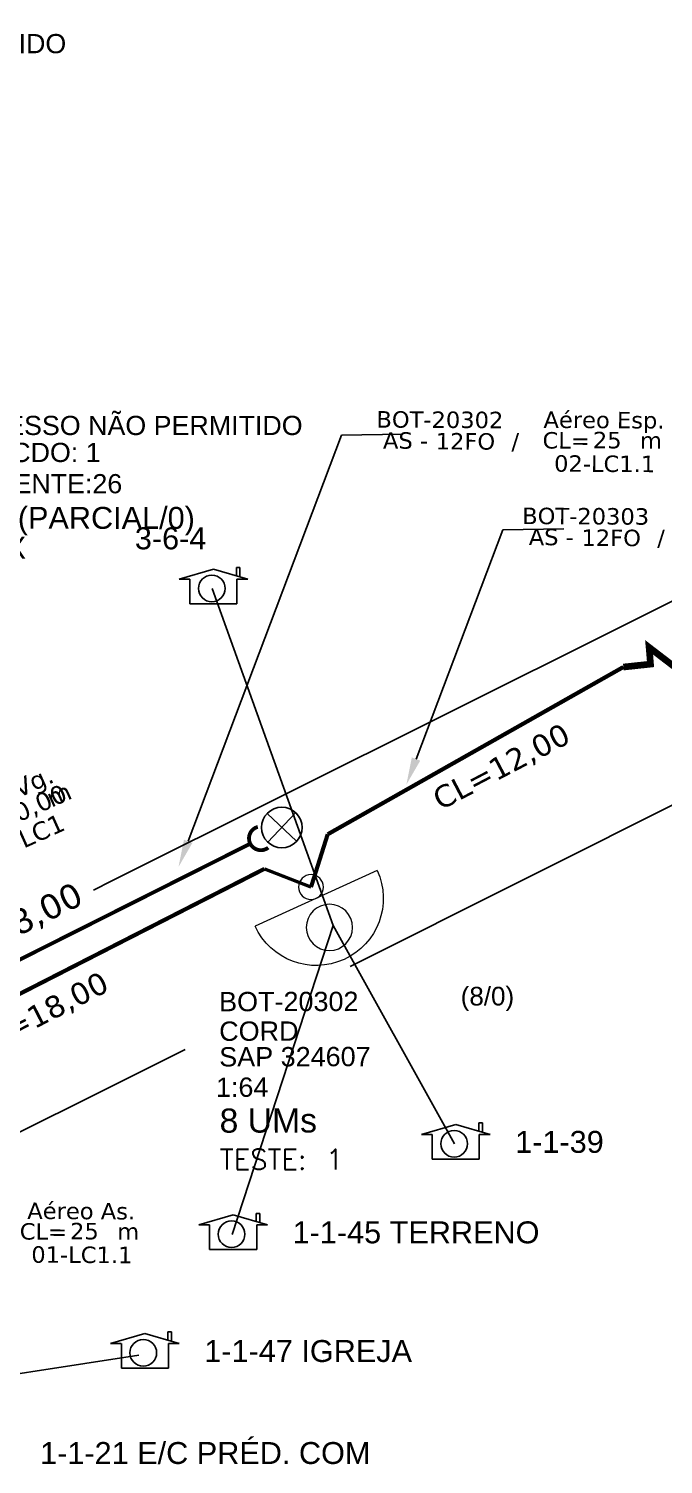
# Model space of a CAD drawing. Header units: inches. Extents: x 26685 to 27287, y 293461 to 293983.
# Drawn here: x 27035.7 to 27058.8, y 293753.1 to 293805.5 of the extents above; entities that cross this region are included whole.
import ezdxf
from ezdxf import colors
from ezdxf.entities.mleader import LeaderData, LeaderLine
from ezdxf.enums import TextEntityAlignment as Align
from ezdxf.math import Vec2, Vec3

# ---------------------------------------------------------------- set-up
doc = ezdxf.new("R2010")
doc.units = ezdxf.units.IN
doc.header["$MEASUREMENT"] = 0
for name, color, linetype in [('10_4-POSTES', 1, 'Continuous'), ('CAP_A_INSTALAR', 1, 'Continuous'), ('CELULAS_GPON', 7, 'Continuous'), ('DROP DE CLIENTE', 140, 'Continuous'), ('label_cabos', 7, 'Continuous'), ('MEIO FIO', 251, 'Continuous'), ('Subida Lateral', 5, 'Continuous'), ('surveys', 7, 'Continuous'), ('surveys legendas', 7, 'Continuous')]:
    doc.layers.add(name, color=color, linetype=linetype)
for name, color, linetype, lineweight in [("20.0-LEGENDA DOS CDO'S", 1, 'Continuous', 0), ('20.1-CDO_INTERIOR', 1, 'Continuous', 0), ('20.2-CDO_POSTE', 1, 'Continuous', 5), ('20.6-CORDOALHA_SUPORTE', 7, 'Continuous', 25)]:
    doc.layers.add(name, color=color, linetype=linetype, lineweight=lineweight)
doc.styles.add('ARIAL', font='arial.ttf')
doc.styles.add('DIGICADE', font='arial.ttf')
doc.styles.add('ROMANS', font='ROMANS.SHX', dxfattribs={"height": 2.5})
doc.styles.add('siredit', font='verdana.ttf')
doc.styles.get("Standard").update_dxf_attribs({"font": 'arial.ttf'})
doc.linetypes.add('FENCELINE1', pattern='A,0.25,-0.1,[133,ltypeshp.shx,S=0.1,R=0,X=-0.1,Y=0],-0.1,1', length=1.45)

# ---------------------------------------------------------------- blocks, each defined once
blk = doc.blocks.new('SURVEY_SURVEY')
for p, q in [((0.00000036, 0.00001493), (-0.00000355, 0.00001379)), ((0.00000036, 0.00001493), (0.00000427, 0.00001379)), ((0.00000298, 0.0000151), (0.00000339, 0.0000151)), ((0.00000298, 0.00001418), (0.00000298, 0.0000151)), ((0.00000339, 0.0000151), (0.00000339, 0.00001406)), ((-0.00000355, 0.00001379), (-0.00000233, 0.00001379)), ((-0.00000232, 0.00001098), (-0.00000232, 0.00001378)), ((0.00000427, 0.00001379), (0.00000304, 0.00001379)), ((0.00000304, 0.00001379), (0.00000304, 0.00001098)), ((0.00000304, 0.00001098), (-0.00000232, 0.00001098))]:
    blk.add_line(p, q)
at = {"layer": 'DROP DE CLIENTE'}
blk.add_circle((0.00000018, 0.00001272), 0.00000152, dxfattribs=at)
blk = doc.blocks.new('POLE_POLE')
at = {"color": 1}
for p, q in [((-0.00000178, 0.00000566), (0.00000138, 0.0000027)), ((0.00000128, 0.00000576), (-0.00000168, 0.0000026))]:
    blk.add_line(p, q, dxfattribs=at)
blk.add_circle((-0.0000002, 0.00000418), 0.00000217, dxfattribs=at)
blk = doc.blocks.new('*U7')
at = {"color": 0}
blk.add_line((2.145, -0.582), (-2.104, -0.684), dxfattribs=at)
for centre, radius in [((-0.004, 0.376), 0.733), ((0.03, -1.026), 0.393)]:
    blk.add_circle(centre, radius, dxfattribs=at)
blk.add_arc((0.02, -0.633), 2.125, 1.3782, 181.3782, dxfattribs=at)
blk = doc.blocks.new('CDOI_CT_DRT')
at = {"layer": '20.1-CDO_INTERIOR', "color": 8, "lineweight": 18}
blk.add_lwpolyline([(2.126, -2.126), (2.128, 2.124), (0.003, 2.125), (0.001, -2.125)], close=True, dxfattribs=at)
blk.add_circle((1.064, -0.001), 0.68, dxfattribs=at)
blk.add_arc((0.002, 0), 2.125, 269.9724, 89.9724, dxfattribs=at)
at = {"layer": "20.0-LEGENDA DOS CDO'S", "color": 8, "style": 'ARIAL'}
for tag, p in [('CDO_N', (2.611, 2.691)), ('SURVEY', (2.613, 1.6)), ('SAP', (2.61, 0.614)), ('1:XX', (2.604, -1.079)), ('UMS', (2.603, -2.093))]:
    blk.add_attdef(tag, p, '', height=0.8, rotation=359.9724, dxfattribs=at)
blk.add_attdef('FIBRAS_UTILIZADAS', text='', height=0.8, rotation=359.9724, dxfattribs=at).set_placement((10.323, 2.687), align=Align.CENTER)
blk = doc.blocks.new('Inst CDOE-8 CAIXA DIST OPT CDOE 48F_8D C_SPL OPTAP')
at = {"layer": "20.0-LEGENDA DOS CDO'S", "color": 0}
for tag, p, style, flags in [('ID_ATIVIDADE', (0.12, 6.472), 'ARIAL', 3), ('FATOR', (7.921, 6.472), 'ARIAL', 1), ('QTDE', (0.235, -0.97), 'DIGICADE', 3)]:
    blk.add_attdef(tag, p, '', height=0.8, rotation=0.11799, dxfattribs=dict(at, style=style, flags=flags))
at = {"layer": "20.0-LEGENDA DOS CDO'S", "color": 0, "style": 'ARIAL'}
for tag, p, height in [('FID', (0.12, 5.248), 0.8), ('CORDOALHA', (0.122, 4.023), 0.8), ('SAP', (0.124, 2.961), 0.8), ('1:XX', (-0.012, 1.7), 0.8), ('UMS', (0.141, 0.217), 1)]:
    blk.add_attdef(tag, p, '', height=height, rotation=0.11799, dxfattribs=at)
blk.add_attdef('FIBRAS_UTILIZADAS', text='', height=0.8, rotation=0.11799, dxfattribs=at).set_placement((13.479, 5.263), align=Align.CENTER)
blk = doc.blocks.new('Teste  FTTH')
at = {"color": 0, "lineweight": 0, "style": 'ROMANS'}
for tag, p in [('TESTE', (-2.302, -0.29)), ('QTDE', (0.212, -0.29))]:
    blk.add_attdef(tag, p, '', height=0.48, dxfattribs=at)
for tag, p, flags in [('FID', (-2.227, -1.253), 1), ('FATOR', (-2.227, -2.028), 3), ('ID_ATIVIDADE', (-2.227, -2.716), 3)]:
    blk.add_attdef(tag, p, '', height=0.48, dxfattribs=dict(at, flags=flags))
blk = doc.blocks.new('*U92')
at = {"layer": '20.6-CORDOALHA_SUPORTE'}
blk.add_lwpolyline([(-20.841, -0.377, 0.139, 0.139, 1.175511), (-20.831, 0.471, 0.139, 0.139, 0)], format="xyseb", dxfattribs=at)
at = {"layer": '20.6-CORDOALHA_SUPORTE', "const_width": 0.139}
blk.add_lwpolyline([(-3.021, 0.467, 1.231752), (-3.021, -0.379)], format="xyb", dxfattribs=at)
blk.add_lwpolyline([(-20.299, 0.041), (-3.542, 0.044)], dxfattribs=at)
at = {"layer": '20.6-CORDOALHA_SUPORTE', "color": 0, "lineweight": 0, "style": 'ROMANS'}
blk.add_attdef('LANCE', text='', height=1, dxfattribs=at).set_placement((-0.538, -2.215), align=Align.RIGHT)
at = {"layer": '20.6-CORDOALHA_SUPORTE', "color": 0, "style": 'siredit'}
blk.add_attdef('QTDE', (-0.538, -2.215), '', height=1, rotation=359.69, dxfattribs=at)
at = {"layer": '20.6-CORDOALHA_SUPORTE', "color": 0, "lineweight": 0, "style": 'ROMANS'}
for tag, p, flags in [('FATOR', (-5.196, -4.442), 3), ('ID_ATIVIDADE', (-5.201, -6.669), 3), ('FID', (-5.201, -8.896), 1)]:
    blk.add_attdef(tag, p, '', height=1, dxfattribs=dict(at, flags=flags))
blk = doc.blocks.new('Inst CB DT VG CFOA-SM-AS-80-TS-36')
at = {"layer": 'label_cabos', "color": 0, "style": 'siredit'}
for tag, flags, p in [('ID_ATIVIDADE', 3, (1.314, 2.672)), ('FATOR', 1, (11.56, 2.551))]:
    blk.add_attdef(tag, text='', height=1, rotation=359.69001, dxfattribs=dict(at, flags=flags)).set_placement(p, align=Align.MIDDLE_CENTER)
for tag, p in [('DESTINO_CABO', (3.131, 1.262)), ('TIPO_CABO', (13.108, 1.245)), ('TIPO_CABO', (1.762, -0.005)), ('CABO', (4.686, -0.052)), ('/', (7.714, -0.052)), ('LANCE', (10.909, 0.002)), ('UND', (15.964, 0.002)), ('FID', (13.148, -1.414))]:
    blk.add_attdef(tag, text='', height=1, rotation=359.69001, dxfattribs=at).set_placement(p, align=Align.MIDDLE_CENTER)
blk.add_attdef('QTDE', (12.429, -0.475), '', height=1, rotation=359.69001, dxfattribs=at)
blk = doc.blocks.new('Inst CB AS CFOA-SM-AS-120-S-12 A')
at = {"layer": 'label_cabos', "color": 0, "style": 'siredit'}
for tag, flags, p in [('ID_ATIVIDADE', 3, (1.314, 2.672)), ('FATOR', 1, (11.56, 2.551))]:
    blk.add_attdef(tag, text='', height=1, rotation=359.69001, dxfattribs=dict(at, flags=flags)).set_placement(p, align=Align.MIDDLE_CENTER)
for tag, p in [('DESTINO_CABO', (3.131, 1.262)), ('TIPO_CABO', (13.108, 1.245)), ('TIPO_CABO', (1.262, -0.005)), ('CABO', (4.686, -0.052)), ('/', (7.714, -0.052)), ('LANCE', (10.809, 0.002)), ('UND', (15.964, 0.002)), ('FID', (13.148, -1.414))]:
    blk.add_attdef(tag, text='', height=1, rotation=359.69001, dxfattribs=at).set_placement(p, align=Align.MIDDLE_CENTER)
blk.add_attdef('QTDE', (12.429, -0.475), '', height=1, rotation=359.69001, dxfattribs=at)
blk = doc.blocks.new('Inst CB ESP CFOA-SM-AS-120-S-12 A')
at = {"layer": 'label_cabos', "color": 0, "style": 'siredit'}
for tag, flags, p in [('ID_ATIVIDADE', 3, (1.314, 2.672)), ('FATOR', 1, (11.56, 2.551))]:
    blk.add_attdef(tag, text='', height=1, rotation=359.69001, dxfattribs=dict(at, flags=flags)).set_placement(p, align=Align.MIDDLE_CENTER)
for tag, p in [('DESTINO_CABO', (3.131, 1.262)), ('TIPO_CABO', (13.108, 1.245)), ('TIPO_CABO', (1.262, -0.005)), ('CABO', (4.686, -0.052)), ('/', (7.714, -0.052)), ('LANCE', (10.809, 0.002)), ('UND', (15.964, 0.002)), ('FID', (13.148, -1.414))]:
    blk.add_attdef(tag, text='', height=1, rotation=359.69001, dxfattribs=at).set_placement(p, align=Align.MIDDLE_CENTER)
blk.add_attdef('QTDE', (12.429, -0.475), '', height=1, rotation=359.69001, dxfattribs=at)

msp = doc.modelspace()

# ---------------------------------------------------------------- linework, layer by layer
at = {"layer": 'CAP_A_INSTALAR', "linetype": 'FENCELINE1', "ltscale": 3}
for points, const_width in [([(27046.604, 293776.117), (27057.387, 293782.217)], 0.15), ([(27045.996, 293774.192), (27046.604, 293776.117)], 0.15), ([(27015.321, 293756.392), (27028.193, 293766.627), (27044.295, 293774.856)], 0.15), ([(27044.295, 293774.856), (27045.996, 293774.192)], 0.12)]:
    msp.add_lwpolyline(points, dxfattribs=dict(at, const_width=const_width))
at = {"layer": 'DROP DE CLIENTE'}
for points in [[(27046.806, 293772.794), (27042.395, 293785.079)], [(27043.116, 293761.525), (27046.806, 293772.794)], [(27046.806, 293772.794), (27051.234, 293764.825)], [(27015.598, 293753.404), (27039.715, 293757.123)]]:
    msp.add_lwpolyline(points, dxfattribs=at)
at = {"layer": 'MEIO FIO'}
for points in [[(27038.729, 293774.418), (27063.41, 293786.74)], [(27066.327, 293780.768), (27047.427, 293771.29)], [(27038.062, 293774.085), (27038.729, 293774.418)], [(27041.403, 293768.268), (27039.579, 293767.354), (27028.122, 293761.645), (27023.067, 293759.18), (27018.437, 293756.645), (27017.391, 293755.861)]]:
    msp.add_lwpolyline(points, dxfattribs=at)
at = {"layer": 'Subida Lateral', "color": 5, "const_width": 0.244}
msp.add_lwpolyline([(27057.387, 293782.217), (27058.378, 293782.324), (27058.326, 293782.936), (27059.69, 293781.89), (27059.619, 293782.486), (27060.524, 293782.564)], dxfattribs=at)

# ---------------------------------------------------------------- block references
at = {"color": 0, "lineweight": 0}
ref = msp.add_blockref('Inst CB ESP CFOA-SM-AS-120-S-12 A', (27048.816, 293790.483), dxfattribs=dict(at, xscale=0.6, yscale=0.6, zscale=0.6))
ref.add_attrib('DESTINO_CABO', 'BOT-20302', dxfattribs={"layer": 'label_cabos', "color": 0, "height": 0.6, "rotation": 359.69, "style": 'siredit'}).set_placement((27050.695, 293791.24), align=Align.MIDDLE_CENTER)
ref.add_attrib('CABO', '12FO', dxfattribs={"layer": 'label_cabos', "color": 0, "height": 0.6, "rotation": 359.69, "style": 'siredit'}).set_placement((27051.628, 293790.451), align=Align.MIDDLE_CENTER)
ref.add_attrib('TIPO_CABO', 'Aéreo Esp.', dxfattribs={"layer": 'label_cabos', "color": 0, "height": 0.6, "rotation": 359.69, "style": 'siredit'}).set_placement((27056.681, 293791.229), align=Align.MIDDLE_CENTER)
ref.add_attrib('/', '/', dxfattribs={"layer": 'label_cabos', "color": 0, "height": 0.6, "rotation": 359.69, "style": 'siredit'}).set_placement((27053.445, 293790.451), align=Align.MIDDLE_CENTER)
ref.add_attrib('TIPO_CABO', 'AS - ', dxfattribs={"layer": 'label_cabos', "color": 0, "height": 0.6, "rotation": 359.69, "style": 'siredit'}).set_placement((27049.574, 293790.48), align=Align.MIDDLE_CENTER)
ref.add_attrib('FID', '02-LC1.1', dxfattribs={"layer": 'label_cabos', "color": 0, "height": 0.6, "rotation": 359.69, "style": 'siredit'}).set_placement((27056.705, 293789.634), align=Align.MIDDLE_CENTER)
ref.add_attrib('LANCE', 'CL=', dxfattribs={"layer": 'label_cabos', "color": 0, "height": 0.6, "rotation": 359.69, "style": 'siredit'}).set_placement((27055.302, 293790.484), align=Align.MIDDLE_CENTER)
ref.add_attrib('QTDE', '25', (27056.274, 293790.198), dxfattribs={"layer": 'label_cabos', "color": 0, "height": 0.6, "rotation": 359.69, "style": 'siredit'})
ref.add_attrib('UND', 'm', dxfattribs={"layer": 'label_cabos', "color": 0, "height": 0.6, "rotation": 359.69, "style": 'siredit'}).set_placement((27058.395, 293790.484), align=Align.MIDDLE_CENTER)
ref = msp.add_blockref('Inst CB AS CFOA-SM-AS-120-S-12 A', (27054.133, 293786.962), dxfattribs=dict(at, xscale=0.6, yscale=0.6, zscale=0.6))
ref.add_attrib('DESTINO_CABO', 'BOT-20303', dxfattribs={"layer": 'label_cabos', "color": 0, "height": 0.6, "rotation": 359.69, "style": 'siredit'}).set_placement((27056.012, 293787.72), align=Align.MIDDLE_CENTER)
ref.add_attrib('CABO', '12FO', dxfattribs={"layer": 'label_cabos', "color": 0, "height": 0.6, "rotation": 359.69, "style": 'siredit'}).set_placement((27056.944, 293786.931), align=Align.MIDDLE_CENTER)
ref.add_attrib('TIPO_CABO', 'Aéreo As.', dxfattribs={"layer": 'label_cabos', "color": 0, "height": 0.6, "rotation": 359.69, "style": 'siredit'}).set_placement((27061.998, 293787.709), align=Align.MIDDLE_CENTER)
ref.add_attrib('/', '/', dxfattribs={"layer": 'label_cabos', "color": 0, "height": 0.6, "rotation": 359.69, "style": 'siredit'}).set_placement((27058.761, 293786.931), align=Align.MIDDLE_CENTER)
ref.add_attrib('TIPO_CABO', 'AS - ', dxfattribs={"layer": 'label_cabos', "color": 0, "height": 0.6, "rotation": 359.69, "style": 'siredit'}).set_placement((27054.89, 293786.96), align=Align.MIDDLE_CENTER)
ref.add_attrib('FID', '01-LC1.1.1', dxfattribs={"layer": 'label_cabos', "color": 0, "height": 0.6, "rotation": 359.69, "style": 'siredit'}).set_placement((27062.022, 293786.114), align=Align.MIDDLE_CENTER)
ref.add_attrib('LANCE', 'CL=', dxfattribs={"layer": 'label_cabos', "color": 0, "height": 0.6, "rotation": 359.69, "style": 'siredit'}).set_placement((27060.618, 293786.963), align=Align.MIDDLE_CENTER)
ref.add_attrib('QTDE', '20', (27061.59, 293786.678), dxfattribs={"layer": 'label_cabos', "color": 0, "height": 0.6, "rotation": 359.69, "style": 'siredit'})
ref.add_attrib('UND', 'm', dxfattribs={"layer": 'label_cabos', "color": 0, "height": 0.6, "rotation": 359.69, "style": 'siredit'}).set_placement((27063.711, 293786.963), align=Align.MIDDLE_CENTER)
ref = msp.add_blockref('Inst CB AS CFOA-SM-AS-120-S-12 A', (27029.75, 293761.631), dxfattribs=dict(at, xscale=0.6, yscale=0.6, zscale=0.6))
ref.add_attrib('DESTINO_CABO', 'BOT-20302', dxfattribs={"layer": 'label_cabos', "color": 0, "height": 0.6, "rotation": 359.69, "style": 'siredit'}).set_placement((27031.629, 293762.388), align=Align.MIDDLE_CENTER)
ref.add_attrib('CABO', '12FO', dxfattribs={"layer": 'label_cabos', "color": 0, "height": 0.6, "rotation": 359.69, "style": 'siredit'}).set_placement((27032.561, 293761.6), align=Align.MIDDLE_CENTER)
ref.add_attrib('TIPO_CABO', 'Aéreo As.', dxfattribs={"layer": 'label_cabos', "color": 0, "height": 0.6, "rotation": 359.69, "style": 'siredit'}).set_placement((27037.615, 293762.378), align=Align.MIDDLE_CENTER)
ref.add_attrib('/', '/', dxfattribs={"layer": 'label_cabos', "color": 0, "height": 0.6, "rotation": 359.69, "style": 'siredit'}).set_placement((27034.378, 293761.6), align=Align.MIDDLE_CENTER)
ref.add_attrib('TIPO_CABO', 'AS - ', dxfattribs={"layer": 'label_cabos', "color": 0, "height": 0.6, "rotation": 359.69, "style": 'siredit'}).set_placement((27030.507, 293761.628), align=Align.MIDDLE_CENTER)
ref.add_attrib('FID', '01-LC1.1', dxfattribs={"layer": 'label_cabos', "color": 0, "height": 0.6, "rotation": 359.69, "style": 'siredit'}).set_placement((27037.639, 293760.782), align=Align.MIDDLE_CENTER)
ref.add_attrib('LANCE', 'CL=', dxfattribs={"layer": 'label_cabos', "color": 0, "height": 0.6, "rotation": 359.69, "style": 'siredit'}).set_placement((27036.235, 293761.632), align=Align.MIDDLE_CENTER)
ref.add_attrib('QTDE', '25', (27037.207, 293761.346), dxfattribs={"layer": 'label_cabos', "color": 0, "height": 0.6, "rotation": 359.69, "style": 'siredit'})
ref.add_attrib('UND', 'm', dxfattribs={"layer": 'label_cabos', "color": 0, "height": 0.6, "rotation": 359.69, "style": 'siredit'}).set_placement((27039.328, 293761.632), align=Align.MIDDLE_CENTER)
at = {"layer": '10_4-POSTES', "color": 1, "xscale": 340909.0875, "yscale": 340909.0875, "zscale": 340909.0875}
msp.add_blockref('POLE_POLE', (27044.999, 293774.94), dxfattribs=at)
at = {"layer": "20.0-LEGENDA DOS CDO'S", "lineweight": 0}
ref = msp.add_blockref('Inst CDOE-8 CAIXA DIST OPT CDOE 48F_8D C_SPL OPTAP', (27042.539, 293765.043), dxfattribs=dict(at, xscale=0.8800000000000001, yscale=0.8800000000000001, zscale=0.8800000000000001))
ref.add_attrib('FID', 'BOT-20302', (27042.644, 293769.661), dxfattribs={"color": 0, "height": 0.704, "rotation": 0.118, "style": 'ARIAL'})
ref.add_attrib('CORDOALHA', 'CORD', (27042.647, 293768.583), dxfattribs={"color": 0, "height": 0.704, "rotation": 0.118, "style": 'ARIAL'})
ref.add_attrib('SAP', 'SAP 324607', (27042.649, 293767.649), dxfattribs={"color": 0, "height": 0.704, "rotation": 0.118, "style": 'ARIAL'})
ref.add_attrib('1:XX', '1:64', (27042.529, 293766.539), dxfattribs={"color": 0, "height": 0.704, "rotation": 0.118, "style": 'ARIAL'})
ref.add_attrib('UMS', '8 UMs', (27042.663, 293765.234), dxfattribs={"color": 0, "height": 0.88, "rotation": 0.118, "style": 'ARIAL'})
ref.add_attrib('FIBRAS_UTILIZADAS', '(8/0)', dxfattribs={"color": 0, "height": 0.6795, "rotation": 0.118, "style": 'ARIAL'}).set_placement((27053.407, 293769.672), align=Align.BOTTOM_RIGHT)
at = {"layer": "20.0-LEGENDA DOS CDO'S", "lineweight": 0, "xscale": 1.54044, "yscale": 1.54044, "zscale": 1.54044, "rotation": 3.126797674058592e-05}
msp.add_blockref('Teste  FTTH', (27046.215, 293764.334), dxfattribs=at).add_auto_attribs({'TESTE': 'TESTE:', 'QTDE': '1'})
at = {"layer": '20.1-CDO_INTERIOR'}
msp.add_blockref('CDOI_CT_DRT', (27026.656, 293784.572), dxfattribs=at).add_auto_attribs({'CDO_N': 'BOT-20315', 'FIBRAS_UTILIZADAS': '          (PARCIAL/0)', 'SURVEY': 'SV-XXXXXX', 'SAP': 'SAP', '1:XX': '1:64', 'UMS': '26 UMs'})
at = {"layer": '20.2-CDO_POSTE', "xscale": -1.152, "yscale": 1.152, "zscale": 1.152, "rotation": 205.9011727681185}
msp.add_blockref('*U7', (27046.481, 293773.114), dxfattribs=at)
at = {"layer": '20.6-CORDOALHA_SUPORTE', "color": 0, "lineweight": 0}
ref = msp.add_blockref('*U92', (27046.965, 293777.327), dxfattribs=dict(at, rotation=26.69484739359166))
ref.add_attrib('QTDE', '18,00', (27034.599, 293772.04), dxfattribs={"color": 0, "height": 0.9, "rotation": 26.3849, "style": 'siredit'})
ref.add_attrib('LANCE', 'CL=', dxfattribs={"color": 0, "lineweight": 0, "height": 1, "rotation": 26.6948, "style": 'ROMANS'}).set_placement((27034.109, 293771.858), align=Align.RIGHT)
at = {"layer": 'label_cabos', "color": 0, "lineweight": 0}
ref = msp.add_blockref('Inst CB DT VG CFOA-SM-AS-80-TS-36', (27027.208, 293773.198), dxfattribs=dict(at, xscale=0.6599999999999997, yscale=0.6599999999999997, zscale=0.6599999999999997, rotation=24.47484141950952))
ref.add_attrib('DESTINO_CABO', 'BOT-20301', dxfattribs={"color": 0, "height": 0.66, "rotation": 24.1648, "style": 'siredit'}).set_placement((27028.743, 293774.812), align=Align.MIDDLE_CENTER)
ref.add_attrib('CABO', '36FO', dxfattribs={"color": 0, "height": 0.66, "rotation": 24.1648, "style": 'siredit'}).set_placement((27030.037, 293774.448), align=Align.MIDDLE_CENTER)
ref.add_attrib('TIPO_CABO', 'Duto Vg.', dxfattribs={"color": 0, "height": 0.66, "rotation": 24.1648, "style": 'siredit'}).set_placement((27034.741, 293777.53), align=Align.MIDDLE_CENTER)
ref.add_attrib('/', '/', dxfattribs={"color": 0, "height": 0.66, "rotation": 24.1648, "style": 'siredit'}).set_placement((27031.856, 293775.276), align=Align.MIDDLE_CENTER)
ref.add_attrib('TIPO_CABO', 'AS - ', dxfattribs={"color": 0, "height": 0.66, "rotation": 24.1648, "style": 'siredit'}).set_placement((27028.267, 293773.677), align=Align.MIDDLE_CENTER)
ref.add_attrib('FID', '01-LC1', dxfattribs={"color": 0, "height": 0.66, "rotation": 24.1648, "style": 'siredit'}).set_placement((27035.492, 293775.943), align=Align.MIDDLE_CENTER)
ref.add_attrib('LANCE', 'CC=', dxfattribs={"color": 0, "height": 0.66, "rotation": 24.1648, "style": 'siredit'}).set_placement((27033.76, 293776.182), align=Align.MIDDLE_CENTER)
ref.add_attrib('QTDE', '50,00', (27034.803, 293776.311), dxfattribs={"color": 0, "height": 0.66, "rotation": 24.1648, "style": 'siredit'})
ref.add_attrib('UND', 'm', dxfattribs={"color": 0, "height": 0.66, "rotation": 24.1648, "style": 'siredit'}).set_placement((27036.797, 293777.564), align=Align.MIDDLE_CENTER)
at = {"layer": 'surveys', "color": 151, "xscale": 320000, "yscale": 320000, "zscale": 320000}
for p in [(27042.321, 293781.015), (27051.16, 293760.76), (27043.042, 293757.46), (27039.821, 293753.133)]:
    msp.add_blockref('SURVEY_SURVEY', p, dxfattribs=at)

# ---------------------------------------------------------------- texts
at = {"color": 3, "style": 'ARIAL'}
for s, p in [('TRECHO COM ACESSO NÃO PERMITIDO', (27017.947, 293804.606)), ('TRECHO COM ACESSO NÃO PERMITIDO', (27026.567, 293790.679)), ('TOTAL DE CDO: 1', (27030.011, 293789.695)), ('UMs PENDENTE:26', (27030.147, 293788.555))]:
    msp.add_text(s, height=0.7, dxfattribs=at).set_placement(p)
at = {"layer": 'CELULAS_GPON', "style": 'siredit'}
for s, rotation, p in [('CL=12,00', 27.6625, (27050.712, 293776.977)), ('CL=18,00', 27.277, (27033.862, 293767.948))]:
    msp.add_text(s, height=0.8, rotation=rotation, dxfattribs=at).set_placement(p)
at = {"layer": 'surveys legendas', "color": 6}
for s, p in [('3-6-4', (27039.571, 293786.511)), ('1-1-39', (27053.442, 293764.498)), ('1-1-45 TERRENO', (27045.324, 293761.198))]:
    msp.add_text(s, height=0.8, dxfattribs=at).set_placement(p)
at = {"layer": 'surveys legendas'}
for s, p in [('1-1-47 IGREJA', (27042.103, 293756.87)), ('1-1-21 E/C PRÉD. COM', (27036.116, 293753.15))]:
    msp.add_text(s, height=0.8, dxfattribs=at).set_placement(p)

# ---------------------------------------------------------------- leaders
at = {"color": 7}
ml = msp.add_multileader_mtext('Standard', dxfattribs=at)
ml.set_content('', color=7)
ml.set_leader_properties()
ml.build(insert=Vec2(0, 0))
ml.multileader.update_dxf_attribs({"text_right_attachment_type": 6, "dogleg_length": 0.36, "arrow_head_size": 1})
ctx = ml.context
ctx.base_point, ctx.char_height, ctx.arrow_head_size, ctx.landing_gap_size, ctx.plane_origin, ctx.plane_x_axis, ctx.plane_y_axis = Vec3(27049.344, 293790.71), 0.18, 1, 0.09, Vec3(27040.857, 293788.526), Vec3(0.999881, 0.015418), Vec3(-0.015418, 0.999881)
ctx.right_attachment = 6
notes = []
notes.append((ctx, [(0, (1, 1, 0), (27047.109, 293790.675), (0.999881, 0.015418), 2.236, [(0, [(27041.163, 293774.925)], 0, [])])]))
ctx.mtext.insert, ctx.mtext.text_direction, ctx.mtext.rotation, ctx.mtext.flow_direction = Vec3(27049.433, 293790.801), Vec3(0.999881, 0.015418), 0.015419, 5
ml = msp.add_multileader_mtext('Standard', dxfattribs=at)
ml.set_content('', color=7)
ml.set_leader_properties()
ml.build(insert=Vec2(0, 0))
ml.multileader.update_dxf_attribs({"text_right_attachment_type": 6, "dogleg_length": 0.36, "arrow_head_size": 1})
ctx = ml.context
ctx.base_point, ctx.char_height, ctx.arrow_head_size, ctx.landing_gap_size, ctx.plane_origin, ctx.plane_x_axis, ctx.plane_y_axis = Vec3(27055.222, 293787.259), 0.18, 1, 0.09, Vec3(27046.734, 293785.075), Vec3(0.999881, 0.015418), Vec3(-0.015418, 0.999881)
ctx.right_attachment = 6
notes.append((ctx, [(0, (1, 1, 0), (27052.986, 293787.225), (0.999881, 0.015418), 2.236, [(0, [(27049.473, 293777.927)], 0, [])])]))
ctx.mtext.insert, ctx.mtext.text_direction, ctx.mtext.rotation, ctx.mtext.flow_direction = Vec3(27055.311, 293787.351), Vec3(0.999881, 0.015418), 0.015419, 5
for ctx, leaders in notes:
    for number, flags, end, landing, length, lines in leaders:
        leader = LeaderData()
        leader.index, (leader.has_last_leader_line, leader.has_dogleg_vector, leader.attachment_direction) = number, flags
        leader.last_leader_point, leader.dogleg_vector, leader.dogleg_length = Vec3(end), Vec3(landing), length
        for number, points, colour, breaks in lines:
            line = LeaderLine()
            line.index, line.vertices, line.color, line.breaks = number, Vec3.list(points), colors.encode_raw_color(colour), breaks
            leader.lines.append(line)
        ctx.leaders.append(leader)

doc.saveas('drawing.dxf')
